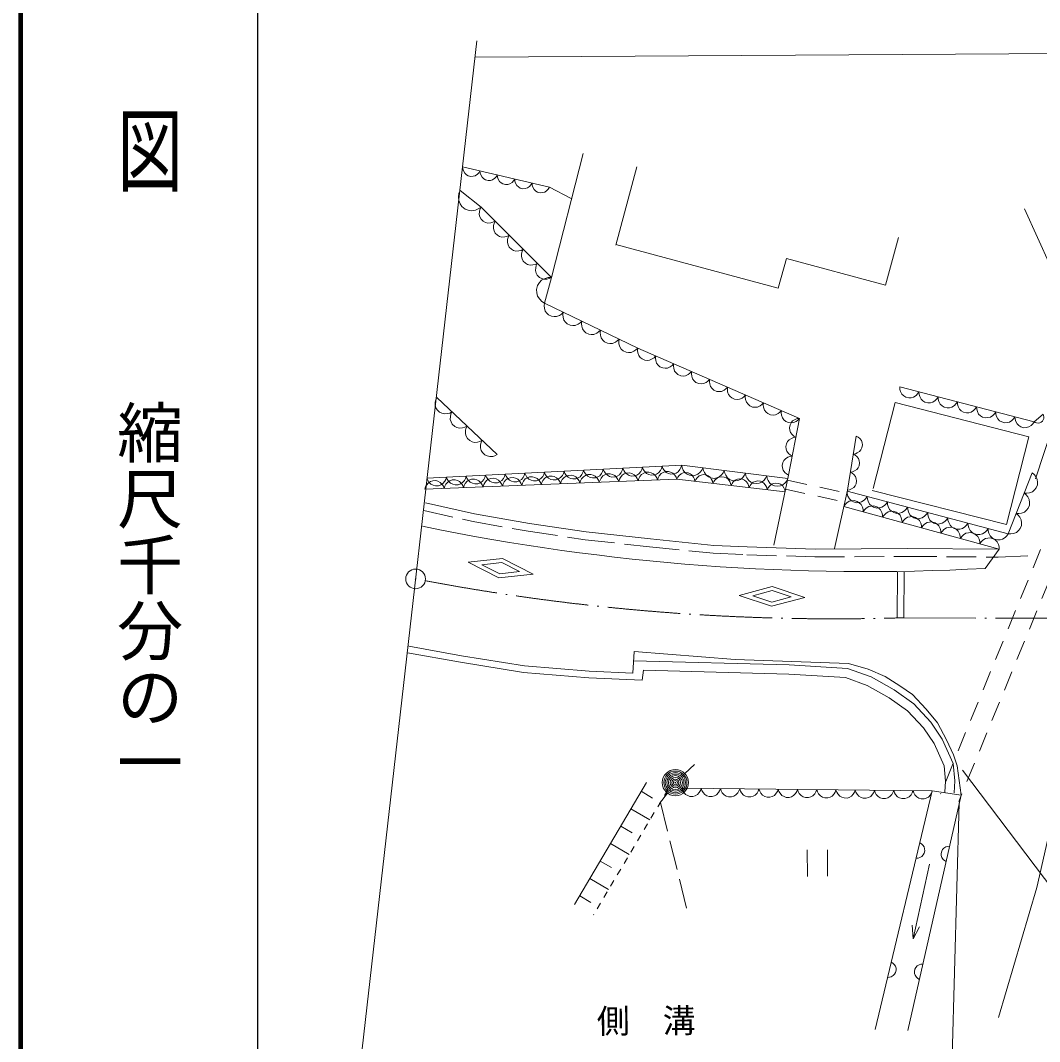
# Model space of a CAD drawing. Units: millimetres, scale not verified. Extents: x 40000 to 680000, y 20000 to 380000.
# Drawn here: x 40000 to 117350, y 242314 to 319764 of the extents above; entities that cross this region are included whole.
import ezdxf
from ezdxf.enums import TextEntityAlignment as Align

# ---------------------------------------------------------------- set-up
doc = ezdxf.new("R2010")
doc.units = ezdxf.units.MM
doc.header["$LTSCALE"] = 1000
for name, pattern in [('USER2', [2.5, 1.5, -1]), ('USER3', [3, 2.25, -0.75]), ('USER4', [1, 0.5, -0.5]), ('USER5', [7.000001, 5.508197, -0.688525, 0.114754, -0.688525])]:
    doc.linetypes.add(name, pattern=pattern)
for name, color, linetype, lineweight in [('M-TTL', 2, 'Continuous', 140), ('M-TTL-BAND', 7, 'Continuous', 25), ('S-BGD', 1, 'Continuous', 13), ('S-BGD-HTXT', 6, 'Continuous', 13), ('S-BMK', 3, 'USER5', 13)]:
    doc.layers.add(name, color=color, linetype=linetype, lineweight=lineweight)
doc.styles.add('@ＭＳ ゴシック', font='')
doc.styles.add('ＭＳ ゴシック', font='')
doc.styles.get('@ＭＳ ゴシック').set_extended_font_data('@MS Gothic')
doc.styles.get('ＭＳ ゴシック').set_extended_font_data('MS Gothic')

# ---------------------------------------------------------------- blocks, each defined once
blk = doc.blocks.new('BUHIN3')
at = {"layer": 'S-BGD'}
blk.add_lwpolyline([(554, -229), (457, -338), (346, -419), (190, -497), (41, -514), (-106, -499), (-277, -427), (-392, -335), (-486, -218), (-544, -51), (-566, 85), (-554, 229)], dxfattribs=at)
blk = doc.blocks.new('BUHIN4')
at = {"layer": 'S-BGD'}
blk.add_lwpolyline([(-557, 223), (-461, 333), (-351, 415), (-196, 495), (-47, 513), (100, 500), (272, 431), (388, 339), (484, 223), (543, 57), (567, -78), (557, -223)], dxfattribs=at)
blk = doc.blocks.new('BUHIN5')
at = {"layer": 'S-BGD'}
blk.add_lwpolyline([(256, 626), (93, 638), (-60, 613), (-248, 547), (-379, 440), (-486, 312), (-565, 118), (-579, -48), (-560, -217), (-472, -395), (-379, -517), (-256, -626)], dxfattribs=at)
blk = doc.blocks.new('BUHIN7')
at = {"layer": 'S-BGD'}
blk.add_lwpolyline([(609, 444), (461, 550), (302, 616), (85, 663), (-102, 639), (-278, 580), (-467, 443), (-577, 293), (-658, 122), (-679, -98), (-662, -268), (-609, -444)], dxfattribs=at)
blk = doc.blocks.new('BUHIN9')
at = {"layer": 'S-BGD'}
blk.add_lwpolyline([(446, 645), (265, 700), (85, 709), (-144, 682), (-319, 593), (-473, 475), (-611, 275), (-668, 90), (-689, -106), (-634, -330), (-559, -491), (-446, -645)], dxfattribs=at)
blk = doc.blocks.new('BUHIN10')
at = {"layer": 'S-BGD'}
blk.add_lwpolyline([(399, 627), (225, 672), (55, 675), (-161, 640), (-324, 550), (-465, 432), (-589, 238), (-636, 61), (-648, -125), (-588, -335), (-511, -485), (-399, -627)], dxfattribs=at)
blk = doc.blocks.new('BUHIN11')
at = {"layer": 'S-BGD'}
blk.add_lwpolyline([(686, -247), (692, -71), (657, 93), (578, 292), (457, 429), (314, 538), (101, 615), (-79, 621), (-259, 593), (-447, 491), (-574, 385), (-686, 247)], dxfattribs=at)
blk = doc.blocks.new('BUHIN12')
at = {"layer": 'S-BGD'}
blk.add_lwpolyline([(-655, 216), (-656, 49), (-619, -105), (-539, -291), (-421, -417), (-283, -517), (-80, -584), (91, -585), (261, -554), (436, -452), (553, -349), (655, -216)], dxfattribs=at)
blk = doc.blocks.new('BUHIN13')
at = {"layer": 'S-BGD'}
blk.add_lwpolyline([(623, 482), (465, 589), (297, 652), (69, 695), (-126, 664), (-308, 598), (-501, 448), (-611, 288), (-691, 108), (-706, -123), (-684, -300), (-623, -482)], dxfattribs=at)
blk = doc.blocks.new('BUHIN14')
at = {"layer": 'S-BGD'}
blk.add_lwpolyline([(79, 741), (-97, 703), (-251, 630), (-429, 503), (-536, 350), (-610, 182), (-634, -48), (-598, -228), (-526, -400), (-379, -562), (-243, -663), (-79, -741)], dxfattribs=at)
blk = doc.blocks.new('BUHIN15')
at = {"layer": 'S-BGD'}
blk.add_lwpolyline([(225, 781), (29, 774), (-151, 724), (-366, 622), (-510, 477), (-621, 310), (-691, 68), (-685, -132), (-641, -331), (-513, -533), (-387, -667), (-225, -781)], dxfattribs=at)
blk = doc.blocks.new('BUHIN16')
at = {"layer": 'S-BGD'}
blk.add_lwpolyline([(-186, -664), (-19, -657), (133, -614), (315, -525), (436, -401), (529, -259), (587, -53), (581, 117), (542, 285), (432, 456), (324, 568), (186, 664)], dxfattribs=at)
blk = doc.blocks.new('BUHIN17')
at = {"layer": 'S-BGD'}
blk.add_lwpolyline([(-86, -731), (88, -696), (241, -625), (419, -502), (526, -351), (601, -186), (628, 41), (593, 219), (524, 390), (380, 552), (248, 653), (86, 731)], dxfattribs=at)
blk = doc.blocks.new('BUHIN18')
at = {"layer": 'S-BGD'}
blk.add_lwpolyline([(319, 723), (129, 742), (-51, 718), (-272, 647), (-429, 526), (-558, 380), (-657, 156), (-678, -38), (-661, -236), (-564, -447), (-460, -592), (-319, -723)], dxfattribs=at)
blk = doc.blocks.new('BUHIN19')
at = {"layer": 'S-BGD'}
blk.add_lwpolyline([(-713, 421), (-757, 225), (-753, 36), (-707, -203), (-600, -382), (-464, -534), (-243, -665), (-44, -710), (164, -717), (395, -642), (559, -551), (713, -421)], dxfattribs=at)
blk = doc.blocks.new('BUHIN20')
at = {"layer": 'S-BGD'}
blk.add_lwpolyline([(-315, -697), (-131, -717), (42, -695), (257, -628), (410, -513), (536, -373), (634, -157), (656, 31), (642, 222), (550, 427), (450, 569), (315, 697)], dxfattribs=at)
blk = doc.blocks.new('BUHIN21')
at = {"layer": 'S-BGD'}
blk.add_lwpolyline([(300, 690), (119, 707), (-52, 683), (-262, 614), (-411, 499), (-533, 359), (-626, 145), (-645, -39), (-628, -227), (-535, -428), (-435, -565), (-300, -690)], dxfattribs=at)
blk = doc.blocks.new('BUHIN49')
at = {"layer": 'S-BGD'}
blk.add_lwpolyline([(122, 720), (-53, 694), (-208, 632), (-390, 518), (-504, 374), (-586, 214), (-624, -9), (-599, -188), (-539, -361), (-404, -528), (-278, -635), (-122, -720)], dxfattribs=at)
blk = doc.blocks.new('BUHIN127')
at = {"layer": 'S-BGD'}
for radius in [995, 880, 765, 645, 530, 390, 270, 155, 30]:
    blk.add_circle((0, 0), radius, dxfattribs=at)
blk = doc.blocks.new('BUHIN129')
at = {"layer": 'S-BGD'}
for p, q in [((1104, 611), (-873, 911)), ((-1104, -606), (874, -906))]:
    blk.add_line(p, q, dxfattribs=at)
blk = doc.blocks.new('BUHIN132')
at = {"layer": 'S-BGD'}
blk.add_circle((0, 0), 22.5, dxfattribs=at)
at = {"layer": 'S-BMK', "linetype": 'Continuous'}
blk.add_circle((0, 0), 746, dxfattribs=at)

msp = doc.modelspace()

# ---------------------------------------------------------------- linework, layer by layer
at = {"layer": 'M-TTL'}
msp.add_line((40000, 380000), (40000, 20000), dxfattribs=at)
at = {"layer": 'M-TTL-BAND'}
msp.add_line((58000, 370000), (58000, 20000), dxfattribs=at)
at = {"layer": 'S-BGD'}
for p, q in [((82713, 309682), (80295, 300275)), ((73563, 308660), (80145, 307112)), ((86785, 308649), (85183, 302707)), ((73363, 306857), (74961, 305595)), ((80145, 307112), (81803, 306246)), ((74961, 305595), (80295, 300275)), ((116213, 305471), (118186, 301116)), ((105661, 299687), (106634, 303297)), ((85183, 302779), (97521, 299452)), ((97521, 299452), (98132, 301717)), ((98132, 301717), (105661, 299687)), ((80295, 300275), (79777, 298311)), ((79777, 298311), (86848, 294910)), ((86848, 294910), (99126, 289581)), ((120100, 294339), (117040, 284998)), ((106739, 291962), (116933, 289323)), ((71602, 291156), (76188, 286839)), ((106391, 290784), (104725, 284267)), ((116540, 288190), (106391, 290784)), ((116933, 289323), (117618, 289911)), ((99126, 289581), (98305, 285283)), ((102765, 284145), (103428, 288231)), ((114834, 281520), (116540, 288190)), ((70846, 285056), (90186, 286027)), ((90186, 286027), (98251, 285024)), ((98305, 285283), (97189, 279956)), ((114972, 280830), (116798, 285453)), ((89822, 284964), (70692, 284207)), ((98044, 284009), (89822, 284964)), ((102765, 284145), (101786, 279707)), ((102745, 284058), (114972, 280830)), ((104654, 284123), (114834, 281520)), ((70741, 283170), (74474, 282347)), ((114291, 279660), (102490, 282898)), ((74474, 282347), (78644, 281609)), ((78644, 281609), (82935, 280972)), ((82935, 280972), (87817, 280438)), ((87817, 280438), (92629, 279945)), ((92629, 279945), (95156, 279841)), ((95156, 279841), (100306, 279672)), ((100306, 279672), (107294, 279716)), ((107294, 279716), (114214, 279659)), ((113230, 278200), (114291, 279660)), ((73994, 278668), (76588, 278959)), ((76588, 278959), (78914, 277775)), ((76320, 277483), (73994, 278668)), ((76532, 278651), (75022, 278481)), ((75022, 278481), (76376, 277791)), ((76532, 278651), (77887, 277961)), ((78914, 277775), (76320, 277483)), ((77887, 277961), (76376, 277791)), ((106562, 277909), (106538, 274474)), ((107062, 277905), (107038, 274471)), ((94538, 276155), (97059, 276829)), ((97050, 276516), (95581, 276124)), ((97050, 276516), (98492, 276035)), ((97059, 276829), (99535, 276003)), ((97014, 275330), (94538, 276155)), ((95581, 276124), (97023, 275643)), ((99535, 276003), (97014, 275330)), ((98492, 276035), (97023, 275643)), ((69478, 272301), (73474, 271577)), ((86482, 270254), (86582, 271895)), ((86582, 271895), (94236, 271305)), ((73390, 271085), (69389, 271809)), ((78191, 270316), (73390, 271085)), ((73474, 271577), (78252, 270812)), ((86539, 271192), (98355, 270893)), ((94236, 271305), (102860, 270983)), ((83139, 269897), (78191, 270316)), ((78252, 270812), (83171, 270396)), ((83171, 270396), (86482, 270254)), ((87282, 270473), (87187, 269723)), ((98324, 270193), (87282, 270473)), ((98355, 270893), (102765, 270613)), ((102765, 270613), (104567, 269971)), ((102860, 270983), (104341, 270558)), ((104341, 270558), (105619, 270016)), ((87187, 269723), (83139, 269897)), ((102622, 269921), (98324, 270193)), ((104274, 269332), (102622, 269921)), ((104567, 269971), (106304, 268985)), ((105619, 270016), (106754, 269298)), ((105929, 268393), (104274, 269332)), ((106304, 268985), (107796, 267934)), ((106754, 269298), (107714, 268638)), ((107334, 267403), (105929, 268393)), ((107714, 268638), (108736, 267514)), ((108541, 266112), (107334, 267403)), ((107796, 267934), (109090, 266549)), ((108736, 267514), (109613, 266477)), ((109090, 266549), (109962, 265260)), ((109613, 266477), (110288, 265206)), ((109348, 264918), (108541, 266112)), ((110108, 263224), (109348, 264918)), ((109962, 265260), (110794, 263405)), ((110288, 265206), (110817, 264050)), ((90434, 262643), (91159, 263331)), ((110794, 263405), (110917, 262090)), ((110817, 264050), (111083, 263240)), ((110215, 262076), (110108, 263224)), ((111083, 263240), (111403, 261014)), ((82055, 252706), (87508, 261957)), ((110171, 261226), (110215, 262076)), ((110917, 262090), (110870, 261190)), ((87119, 261297), (87983, 260787)), ((89100, 261161), (88491, 260368)), ((90207, 261535), (109205, 261329)), ((104872, 243240), (109205, 261329)), ((111403, 261014), (107343, 243146)), ((109205, 261329), (111403, 261014)), ((86340, 259975), (87776, 259129)), ((85561, 258653), (86419, 258147)), ((117153, 254003), (118113, 258226)), ((84782, 257332), (86208, 256491)), ((84003, 256010), (84856, 255507)), ((108987, 255768), (107749, 250101)), ((83224, 254689), (84640, 253854)), ((82445, 253367), (83292, 252868)), ((114238, 244149), (117153, 254003))]:
    msp.add_line(p, q, dxfattribs=at)
at = {"layer": 'S-BGD', "linetype": 'USER2'}
for p, q in [((98222, 284886), (102713, 283910)), ((98078, 284201), (102562, 283226)), ((117430, 279624), (109833, 261095)), ((119047, 279614), (111220, 260525))]:
    msp.add_line(p, q, dxfattribs=at)
at = {"layer": 'S-BGD', "linetype": 'USER3'}
for p, q in [((70612, 282584), (74358, 281758)), ((74358, 281758), (78547, 281017)), ((78547, 281017), (82858, 280377)), ((82858, 280377), (87754, 279842)), ((87754, 279842), (92586, 279347)), ((92586, 279347), (95134, 279241)), ((95134, 279241), (100299, 279072)), ((100299, 279072), (107294, 279116)), ((107294, 279116), (114209, 279059)), ((114209, 279059), (117249, 279183)), ((88587, 260455), (90589, 252252))]:
    msp.add_line(p, q, dxfattribs=at)
at = {"layer": 'S-BGD', "linetype": 'USER4'}
msp.add_line((89133, 261412), (83496, 251928), dxfattribs=at)
at = {"layer": 'S-BGD'}
for points in [[(73363, 306857), (73277, 306625), (73250, 306394), (73267, 306095), (73367, 305860), (73508, 305652), (73755, 305457), (73991, 305368), (74242, 305325), (74537, 305378), (74752, 305461), (74961, 305595)], [(80295, 300275), (80049, 300261), (79827, 300193), (79560, 300059), (79385, 299874), (79251, 299662), (79171, 299358), (79184, 299108), (79245, 298861), (79410, 298612), (79572, 298449), (79777, 298311)], [(116933, 289323), (117026, 289266), (117124, 289235), (117256, 289217), (117366, 289240), (117469, 289284), (117575, 289375), (117634, 289469), (117674, 289575), (117676, 289708), (117658, 289808), (117618, 289911)], [(108243, 251016), (107749, 250101), (107684, 251138)]]:
    msp.add_lwpolyline(points, dxfattribs=at)
msp.add_arc((104272, 445724), 167763, 258.38992, 273.06088, dxfattribs=at)
at = {"layer": 'S-BGD-HTXT'}
for p, q in [((74507, 316983), (349375, 318724)), ((65816, 240644), (74648, 318220)), ((111505, 262906), (127022, 242366)), ((111236, 260432), (110721, 241155))]:
    msp.add_line(p, q, dxfattribs=at)
at = {"layer": 'S-BMK'}
msp.add_line((106999, 274458), (170603, 274245), dxfattribs=at)
msp.add_arc((101753, 442285), 167908, 259.35309, 271.79037, dxfattribs=at)

# ---------------------------------------------------------------- block references
at = {"rotation": 99}
for name, p in [('BUHIN5', (74221, 308505)), ('BUHIN5', (75538, 308195)), ('BUHIN5', (76854, 307886)), ('BUHIN5', (78171, 307576)), ('BUHIN5', (79487, 307266)), ('BUHIN7', (75494, 305063)), ('BUHIN7', (76561, 303999)), ('BUHIN7', (77628, 302935)), ('BUHIN7', (78695, 301871)), ('BUHIN7', (79761, 300807)), ('BUHIN9', (80484, 297970)), ('BUHIN9', (81898, 297290)), ('BUHIN9', (83313, 296610)), ('BUHIN9', (84727, 295930)), ('BUHIN9', (86141, 295250)), ('BUHIN10', (87530, 294614)), ('BUHIN10', (88894, 294022)), ('BUHIN10', (90259, 293430)), ('BUHIN10', (91623, 292838)), ('BUHIN10', (92987, 292246)), ('BUHIN10', (94351, 291654)), ('BUHIN21', (107467, 291773)), ('BUHIN13', (72176, 290617)), ('BUHIN10', (95715, 291062)), ('BUHIN21', (108923, 291396)), ('BUHIN21', (110380, 291019)), ('BUHIN10', (97080, 290470)), ('BUHIN21', (111836, 290643)), ('BUHIN21', (113292, 290266)), ('BUHIN13', (73322, 289537)), ('BUHIN10', (98444, 289877)), ('BUHIN21', (114748, 289889)), ('BUHIN21', (116204, 289512)), ('BUHIN13', (74469, 288458)), ('BUHIN11', (98989, 288865)), ('BUHIN11', (98715, 287432)), ('BUHIN12', (103317, 287550)), ('BUHIN13', (75615, 287379)), ('BUHIN11', (98442, 285999)), ('BUHIN12', (103096, 286188)), ('BUHIN14', (82004, 285616)), ('BUHIN14', (83492, 285691)), ('BUHIN14', (84979, 285765)), ('BUHIN14', (86467, 285840)), ('BUHIN14', (87955, 285915)), ('BUHIN14', (89442, 285989)), ('BUHIN15', (90993, 285926)), ('BUHIN15', (92606, 285726)), ('BUHIN15', (94219, 285525)), ('BUHIN14', (71590, 285093)), ('BUHIN17', (72900, 284294)), ('BUHIN14', (73078, 285168)), ('BUHIN17', (74371, 284353)), ('BUHIN14', (74565, 285243)), ('BUHIN17', (75843, 284411)), ('BUHIN14', (76053, 285317)), ('BUHIN17', (77314, 284469)), ('BUHIN14', (77541, 285392)), ('BUHIN17', (78786, 284527)), ('BUHIN14', (79028, 285467)), ('BUHIN17', (80257, 284586)), ('BUHIN14', (80516, 285541)), ('BUHIN17', (81729, 284644)), ('BUHIN17', (83200, 284702)), ('BUHIN17', (84672, 284760)), ('BUHIN17', (86143, 284819)), ('BUHIN17', (87615, 284877)), ('BUHIN17', (89086, 284935)), ('BUHIN16', (90507, 284885)), ('BUHIN16', (91877, 284725)), ('BUHIN16', (93248, 284566)), ('BUHIN16', (94618, 284407)), ('BUHIN15', (95831, 285325)), ('BUHIN15', (97444, 285125)), ('BUHIN12', (102875, 284826)), ('BUHIN19', (116494, 284683)), ('BUHIN17', (71428, 284236)), ('BUHIN16', (95988, 284248)), ('BUHIN16', (97359, 284089)), ('BUHIN18', (103509, 283856)), ('BUHIN18', (105038, 283452)), ('BUHIN18', (106566, 283049)), ('BUHIN19', (115885, 283142)), ('BUHIN20', (103227, 282696)), ('BUHIN20', (104702, 282291)), ('BUHIN18', (108095, 282646)), ('BUHIN20', (106177, 281886)), ('BUHIN20', (107653, 281481)), ('BUHIN18', (109623, 282242)), ('BUHIN18', (111151, 281839)), ('BUHIN19', (115277, 281601)), ('BUHIN20', (109128, 281077)), ('BUHIN20', (110603, 280672)), ('BUHIN18', (112680, 281435)), ('BUHIN18', (114208, 281032)), ('BUHIN20', (112078, 280267)), ('BUHIN20', (113553, 279862)), ('BUHIN132', (69994, 277407)), ('BUHIN127', (89709, 261954)), ('BUHIN49', (90938, 261527)), ('BUHIN49', (92399, 261511)), ('BUHIN49', (93860, 261495)), ('BUHIN49', (95322, 261480)), ('BUHIN49', (96783, 261464)), ('BUHIN49', (98244, 261448)), ('BUHIN49', (99706, 261432)), ('BUHIN49', (101167, 261416)), ('BUHIN49', (102628, 261401)), ('BUHIN49', (104090, 261385)), ('BUHIN49', (105551, 261369)), ('BUHIN49', (107012, 261353)), ('BUHIN49', (108474, 261337)), ('BUHIN3', (108121, 256807)), ('BUHIN4', (110388, 256547)), ('BUHIN129', (100492, 255850)), ('BUHIN3', (105955, 247762)), ('BUHIN4', (108358, 247613))]:
    msp.add_blockref(name, p, dxfattribs=at)

# ---------------------------------------------------------------- texts
at = {"layer": 'M-TTL-BAND', "style": '@ＭＳ ゴシック', "width": 1.4}
msp.add_text('平  面  図', height=3666, rotation=270, dxfattribs=at).set_placement((49777, 306475), align=Align.MIDDLE_RIGHT)
at = {"layer": 'M-TTL-BAND', "style": '@ＭＳ ゴシック'}
msp.add_text('縮尺千分の一', height=3666, rotation=270, dxfattribs=at).set_placement((49777, 261030), align=Align.MIDDLE_RIGHT)
at = {"layer": 'S-BGD-HTXT', "style": 'ＭＳ ゴシック'}
msp.add_text('側\u3000溝', height=1833, rotation=0.4, dxfattribs=at).set_placement((83755, 242396), align=Align.BOTTOM_LEFT)

doc.saveas('drawing.dxf')
